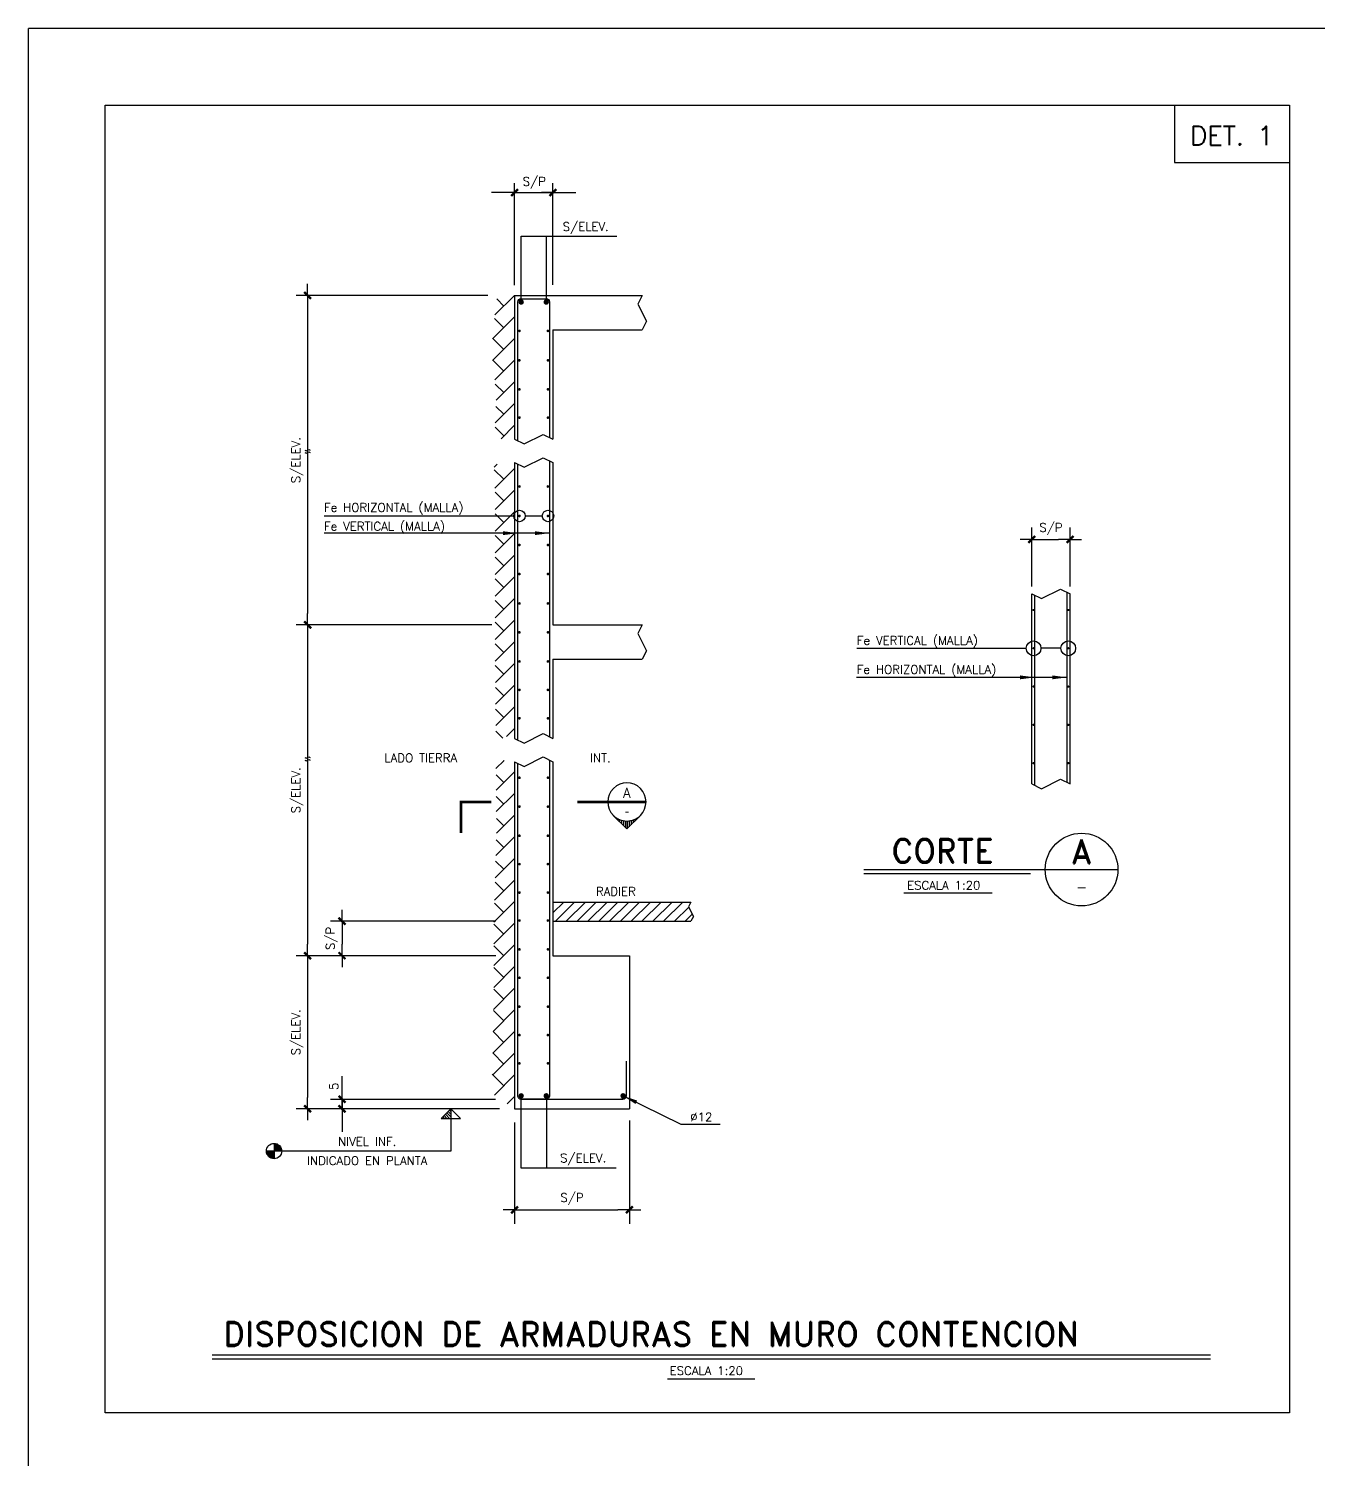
# Model space of a CAD drawing. Extents: x -5655 to 11739, y 66 to 16160.
# Drawn here: x -58 to 1626, y 2256 to 4123 of the extents above; entities that cross this region are included whole.
import ezdxf
from ezdxf.enums import TextEntityAlignment as Align

# ---------------------------------------------------------------- set-up
doc = ezdxf.new("R2010")
doc.units = 0
doc.header["$LTSCALE"] = 30
doc.header["$MEASUREMENT"] = 0
doc.layers.get('0').update_dxf_attribs({"linetype": 'CONTINUOUS'})
for name, color, linetype in [('RLA-CORTES', 5, 'CONTINUOUS'), ('RLA-FORMATO', 7, 'CONTINUOUS'), ('RLA-TEXTOS2', 6, 'CONTINUOUS')]:
    doc.layers.add(name, color=color, linetype=linetype)
doc.styles.add('ING', font='ROMANS.SHX', dxfattribs={"height": 11.25})
doc.styles.add('ROMAND', font='romand', dxfattribs={"height": 31.5})
doc.styles.add('ROMANS', font='romans.shx', dxfattribs={"height": 11.25})
doc.styles.add('SIETE50', font='ROMAND.SHX', dxfattribs={"height": 31.5})
doc.dimstyles.new('ING20', dxfattribs={"dimscale": 50, "dimtxt": 0.27, "dimasz": 0.3, "dimexe": 0.3, "dimexo": 1, "dimgap": 0.1, "dimtad": 1, "dimdec": 1, "dimlfac": 0.4, "dimzin": 12, "dimdsep": 46, "dimtxsty": 'ROMANS', "dimblk1": 'TICK1', "dimblk2": 'TICK1', "dimsah": 1, "dimcen": 0.09, "dimse1": 1, "dimse2": 1, "dimclrd": 2, "dimclre": 1, "dimclrt": 3, "dimadec": 0, "dimazin": 0, "dimtfac": 1, "dimtdec": 1, "dimtix": 1, "dimtmove": 2, "dimatfit": 3, "dimldrblk": 'TICK1', "dimfxl": 1, "dimtolj": 1, "dimtzin": 12, "dimarcsym": 0})
pattern_1 = [(45, (-2166.765, 1483.86), (2e-15, 28.28427), [60, -20]), (135, (-2152.623, 1498.003), (2e-15, 28.28427), [60, -20])]

# ---------------------------------------------------------------- blocks, each defined once
blk = doc.blocks.new('TICK1')
at = {"color": 2}
for points in [[(0, 0), (-1, 0)], [(0, 0), (1, 0)]]:
    blk.add_lwpolyline(points, dxfattribs=at)
at = {"color": 2, "const_width": 0.2}
blk.add_lwpolyline([(-0.3, -0.3), (0.3, 0.3)], dxfattribs=at)
blk = doc.blocks.new('*D35')
at = {"layer": 'RLA-CORTES', "color": 2, "lineweight": -2, "transparency": 16777216}
blk.add_line((306.4, 3759.6), (306.4, 3359.4), dxfattribs=at)
at = {"layer": 'RLA-CORTES', "color": 2, "lineweight": -2, "transparency": 16777216, "xscale": 15, "yscale": 15, "zscale": 15}
for p, rotation in [((306.4, 3774.6), 90), ((306.4, 3344.4), 270)]:
    blk.add_blockref('TICK1', p, dxfattribs=dict(at, rotation=rotation))
at = {"layer": 'RLA-CORTES', "color": 3, "transparency": 16777216, "insert": (292.9, 3559.5), "char_height": 11.25, "attachment_point": 5, "rotation": 90, "style": 'ROMANS'}
blk.add_mtext('\\A1;S/ELEV.', dxfattribs=at)
blk = doc.blocks.new('*X28')
at = {"color": 0}
for p, q in [((1462.7, -1097), (1477, -1082.8)), ((1462.7, -1082.9), (1462.8, -1082.8)), ((1466.1, -1107.8), (1491.1, -1082.8)), ((1480.2, -1107.8), (1505.2, -1082.8)), ((1494.4, -1107.8), (1519.4, -1082.8)), ((1508.5, -1107.8), (1533.5, -1082.8)), ((1522.7, -1107.8), (1547.7, -1082.8)), ((1536.8, -1107.8), (1561.8, -1082.8)), ((1551, -1107.8), (1576, -1082.8)), ((1565.1, -1107.8), (1590.1, -1082.8)), ((1579.2, -1107.8), (1604.2, -1082.8)), ((1593.4, -1107.8), (1618.4, -1082.8)), ((1607.5, -1107.8), (1632.5, -1082.8)), ((1621.7, -1107.8), (1640.2, -1089.3)), ((1635.8, -1107.8), (1644.9, -1098.7))]:
    blk.add_line(p, q, dxfattribs=at)
blk = doc.blocks.new('*D36')
at = {"layer": 'RLA-CORTES', "color": 2, "lineweight": -2, "transparency": 16777216}
blk.add_line((306.4, 3329.4), (306.4, 2927.3), dxfattribs=at)
at = {"layer": 'RLA-CORTES', "color": 2, "lineweight": -2, "transparency": 16777216, "xscale": 15, "yscale": 15, "zscale": 15}
for p, rotation in [((306.4, 3344.4), 90), ((306.4, 2912.3), 270)]:
    blk.add_blockref('TICK1', p, dxfattribs=dict(at, rotation=rotation))
at = {"layer": 'RLA-CORTES', "color": 3, "transparency": 16777216, "insert": (292.9, 3128.3), "char_height": 11.25, "attachment_point": 5, "rotation": 90, "style": 'ROMANS'}
blk.add_mtext('\\A1;S/ELEV.', dxfattribs=at)
blk = doc.blocks.new('*D37')
at = {"layer": 'RLA-CORTES', "color": 2, "lineweight": -2, "transparency": 16777216}
blk.add_line((591.8, 2580.4), (711.8, 2580.4), dxfattribs=at)
at = {"layer": 'RLA-CORTES', "color": 2, "lineweight": -2, "transparency": 16777216, "xscale": 15, "yscale": 15, "zscale": 15, "rotation": 180}
blk.add_blockref('TICK1', (576.8, 2580.4), dxfattribs=at)
at = {"layer": 'RLA-CORTES', "color": 2, "lineweight": -2, "transparency": 16777216, "xscale": 15, "yscale": 15, "zscale": 15}
blk.add_blockref('TICK1', (726.8, 2580.4), dxfattribs=at)
at = {"layer": 'RLA-CORTES', "color": 3, "transparency": 16777216, "insert": (651.8, 2594.5), "char_height": 11.25, "attachment_point": 5, "style": 'ROMANS'}
blk.add_mtext('\\A1;S/P', dxfattribs=at)
blk = doc.blocks.new('*D38')
at = {"layer": 'RLA-CORTES', "color": 2, "lineweight": -2, "transparency": 16777216}
blk.add_line((306.4, 2897.3), (306.4, 2727.3), dxfattribs=at)
at = {"layer": 'RLA-CORTES', "color": 2, "lineweight": -2, "transparency": 16777216, "xscale": 15, "yscale": 15, "zscale": 15}
for p, rotation in [((306.4, 2912.3), 90), ((306.4, 2712.3), 270)]:
    blk.add_blockref('TICK1', p, dxfattribs=dict(at, rotation=rotation))
at = {"layer": 'RLA-CORTES', "color": 3, "transparency": 16777216, "insert": (292.9, 2812.3), "char_height": 11.25, "attachment_point": 5, "rotation": 90, "style": 'ROMANS'}
blk.add_mtext('\\A1;S/ELEV.', dxfattribs=at)
blk = doc.blocks.new('*X29')
at = {"color": 0}
for p, q in [((-12.4, 12.4), (-12.2, 12.5)), ((-10.6, 10.6), (-8.7, 12.5)), ((-8.8, 8.8), (-5.2, 12.5)), ((-7.1, 7.1), (-1.6, 12.5)), ((-5.3, 5.3), (0, 10.6)), ((-3.5, 3.5), (0, 7.1)), ((-1.8, 1.8), (0, 3.5))]:
    blk.add_line(p, q, dxfattribs=at)
blk = doc.blocks.new('FLECHA')
at = {"color": 2}
blk.add_lwpolyline([(0, 0, 0, 5, 0), (19.2, 0, 5, 5, 0)], format="xyseb", dxfattribs=at)
blk = doc.blocks.new('*D39')
at = {"layer": 'RLA-CORTES', "color": 2, "lineweight": -2, "transparency": 16777216}
for p, q in [((561.8, 3908.9), (546.8, 3908.9)), ((576.8, 3908.9), (626.8, 3908.9)), ((641.8, 3908.9), (656.8, 3908.9))]:
    blk.add_line(p, q, dxfattribs=at)
at = {"layer": 'RLA-CORTES', "color": 2, "lineweight": -2, "transparency": 16777216, "xscale": 15, "yscale": 15, "zscale": 15}
blk.add_blockref('TICK1', (576.8, 3908.9), dxfattribs=at)
at = {"layer": 'RLA-CORTES', "color": 2, "lineweight": -2, "transparency": 16777216, "xscale": 15, "yscale": 15, "zscale": 15, "rotation": 180}
blk.add_blockref('TICK1', (626.8, 3908.9), dxfattribs=at)
at = {"layer": 'RLA-CORTES', "color": 3, "transparency": 16777216, "insert": (602.5, 3921.6), "char_height": 11.25, "attachment_point": 5, "style": 'ROMANS'}
blk.add_mtext('\\A1;S/P', dxfattribs=at)
blk = doc.blocks.new('*X25')
at = {"color": 0}
for p, q in [((2577.5, 1326.9), (2577.5, 1327.9)), ((2580, 1328.2), (2580, 1330.4)), ((2582.5, 1329.2), (2582.5, 1332.9)), ((2585, 1329.9), (2585, 1335.4)), ((2587.5, 1330.3), (2587.5, 1337.9)), ((2590, 1330.5), (2590, 1340.4)), ((2592.5, 1330.4), (2592.5, 1338.9)), ((2595, 1330.1), (2595, 1336.4)), ((2597.5, 1329.5), (2597.5, 1333.9)), ((2600, 1328.6), (2600, 1331.4)), ((2602.5, 1327.4), (2602.5, 1328.9)), ((2605, 1325.9), (2605, 1326.4)), ((2575, 1325.1), (2575, 1325.4)), ((2607.5, 1323.8), (2607.5, 1323.9))]:
    blk.add_line(p, q, dxfattribs=at)
blk = doc.blocks.new('corte8')
at = {"color": 2, "linetype": 'Continuous'}
for p, q in [((0, -35.4), (-17.7, -17.7)), ((17.7, -17.7), (0, -35.4))]:
    blk.add_line(p, q, dxfattribs=at)
at = {"color": 2, "linetype": 'Continuous', "const_width": 3.5}
blk.add_lwpolyline([(25, 0), (-64.6, 0)], dxfattribs=at)
at = {"color": 1, "linetype": 'Continuous'}
blk.add_arc((0, 0), 25, 315, 225, dxfattribs=at)
at = {"color": 2, "linetype": 'Continuous'}
blk.add_arc((0, 0), 25, 225, 315, dxfattribs=at)
at = {"color": 2, "linetype": 'Continuous', "rotation": 180}
blk.add_blockref('*X25', (2590.5, 1305.5), dxfattribs=at)
at = {"color": 3, "linetype": 'Continuous', "style": 'ROMAND'}
blk.add_attdef('A', text='', height=13, dxfattribs=at).set_placement((0, 12), align=Align.MIDDLE)
at = {"color": 3, "linetype": 'Continuous'}
blk.add_attdef('-', text='', height=13, dxfattribs=at).set_placement((0, -12), align=Align.MIDDLE)
blk = doc.blocks.new('corte9')
at = {"color": 2, "const_width": 3.51}
blk.add_lwpolyline([(0, 39.5), (0, 0), (40.5, 0)], dxfattribs=at)
blk = doc.blocks.new('t-corte')
at = {"color": 6}
for p, q in [((-169.7, -4.9), (162.3, -4.9)), ((-169.7, -9.9), (48.3, -9.9))]:
    blk.add_line(p, q, dxfattribs=at)
at = {"color": 3}
blk.add_line((-117.3, -35.3), (-1.8, -35.3), dxfattribs=at)
blk.add_circle((114.8, -4.9), 47.5, dxfattribs=at)
at = {"color": 6, "style": 'SIETE50'}
blk.add_text('CORTE', height=31.5, dxfattribs=at).set_placement((-133.4, 3.7))
blk.add_attdef('A', text='', height=31.5, dxfattribs=at).set_placement((114.9, 18.7), align=Align.MIDDLE_CENTER)
at = {"color": 3, "style": 'ROMANS'}
blk.add_attdef('ESCALA', (-113, -31.1), '', height=11.2, dxfattribs=at)
blk.add_attdef('-', text='', height=13, dxfattribs=at).set_placement((115, -27.7), align=Align.MIDDLE)
blk = doc.blocks.new('*D40')
at = {"layer": 'RLA-CORTES', "color": 2, "lineweight": -2, "transparency": 16777216}
blk.add_line((1267.5, 3456), (1287.5, 3456), dxfattribs=at)
at = {"layer": 'RLA-CORTES', "color": 2, "lineweight": -2, "transparency": 16777216, "xscale": 15, "yscale": 15, "zscale": 15, "rotation": 180}
blk.add_blockref('TICK1', (1252.5, 3456), dxfattribs=at)
at = {"layer": 'RLA-CORTES', "color": 2, "lineweight": -2, "transparency": 16777216, "xscale": 15, "yscale": 15, "zscale": 15}
blk.add_blockref('TICK1', (1302.5, 3456), dxfattribs=at)
at = {"layer": 'RLA-CORTES', "color": 3, "transparency": 16777216, "insert": (1277.5, 3469.6), "char_height": 11.25, "attachment_point": 5, "style": 'ROMANS'}
blk.add_mtext('\\A1;S/P', dxfattribs=at)
blk = doc.blocks.new('*D41')
at = {"layer": 'RLA-CORTES', "color": 2, "lineweight": -2, "transparency": 16777216}
for p, q in [((351.4, 2739.8), (351.4, 2754.8)), ((351.4, 2724.8), (351.4, 2712.3)), ((351.4, 2697.3), (351.4, 2682.3))]:
    blk.add_line(p, q, dxfattribs=at)
at = {"layer": 'RLA-CORTES', "color": 2, "lineweight": -2, "transparency": 16777216, "xscale": 15, "yscale": 15, "zscale": 15}
for p, rotation in [((351.4, 2724.8), 270), ((351.4, 2712.3), 90)]:
    blk.add_blockref('TICK1', p, dxfattribs=dict(at, rotation=rotation))
at = {"layer": 'RLA-CORTES', "color": 3, "transparency": 16777216, "insert": (340.8, 2741.7), "char_height": 11.25, "attachment_point": 5, "rotation": 90, "style": 'ROMANS'}
blk.add_mtext('\\A1;5', dxfattribs=at)
blk = doc.blocks.new('*D30')
at = {"layer": 'RLA-CORTES', "color": 2, "lineweight": -2, "transparency": 16777216}
blk.add_line((351.4, 2942.4), (351.4, 2927.3), dxfattribs=at)
at = {"layer": 'RLA-CORTES', "color": 2, "lineweight": -2, "transparency": 16777216, "xscale": 15, "yscale": 15, "zscale": 15}
for p, rotation in [((351.4, 2957.4), 90), ((351.4, 2912.3), 270)]:
    blk.add_blockref('TICK1', p, dxfattribs=dict(at, rotation=rotation))
at = {"layer": 'RLA-CORTES', "color": 3, "transparency": 16777216, "insert": (337.9, 2934.8), "char_height": 11.25, "attachment_point": 5, "rotation": 90, "style": 'ROMANS'}
blk.add_mtext('\\A1;S/P', dxfattribs=at)

msp = doc.modelspace()

# ---------------------------------------------------------------- hatches: boundary and pattern name
at = {"layer": 'RLA-CORTES'}
h = msp.add_hatch(dxfattribs=at)
h.set_pattern_fill('AR-HBONE', color=1, scale=5, style=0)
h.set_pattern_definition(pattern_1)
h.paths.add_polyline_path([(576.766, 3774.632), (553.945, 3774.632), (546.412, 3705.684), (553.108, 3645.453), (550.831, 3589.142), (555.237, 3586.162), (570.206, 3591.334), (576.766, 3586.898)])
h = msp.add_hatch(dxfattribs=at)
h.set_pattern_fill('AR-HBONE', color=1, scale=5, style=0)
h.set_pattern_definition(pattern_1)
h.paths.add_polyline_path([(576.766, 3556.459), (569.446, 3560.734), (553.821, 3554.153), (549.983, 3556.394), (551.434, 3515.79), (551.434, 3486.613), (576.766, 3486.613)])
h = msp.add_hatch(dxfattribs=at)
h.set_pattern_fill('AR-HBONE', color=1, scale=5, style=0)
h.set_pattern_definition(pattern_1)
h.paths.add_polyline_path([(576.766, 3486.613), (551.434, 3486.613), (551.434, 3464.136), (576.766, 3464.136)])
h = msp.add_hatch(dxfattribs=at)
h.set_pattern_fill('AR-HBONE', color=1, scale=5, style=0)
h.set_pattern_definition(pattern_1)
h.paths.add_polyline_path([(576.766, 3464.136), (561.804, 3464.136), (551.434, 3464.136), (551.434, 3303.802), (552.223, 3194.871), (554.654, 3193.51), (569.623, 3200.14), (576.766, 3196.142)])
h = msp.add_hatch(dxfattribs=at)
h.set_pattern_fill('AR-HBONE', color=1, scale=5, style=0)
h.set_pattern_definition(pattern_1)
h.paths.add_polyline_path([(576.766, 3165.702), (569.256, 3169.96), (553.431, 3163.055), (552.449, 3163.612), (553.127, 3070.056), (549.779, 2961.306), (549.779, 2875.978), (547.285, 2732.563), (576.766, 2712.25)])

# ---------------------------------------------------------------- linework, layer by layer
at = {"layer": 'RLA-CORTES', "color": 2}
for p, q in [((41.9, 4023.098), (1589, 4023.098)), ((41.9, 2315.225), (41.9, 4023.098)), ((1439, 4023.098), (1439, 3948.098)), ((1589, 4023.098), (1589, 2315.225)), ((1439, 3948.098), (1589, 3948.098)), ((743.422, 3774.632), (737.797, 3763.382)), ((737.797, 3763.382), (749.047, 3740.882)), ((749.047, 3740.882), (743.422, 3729.632)), ((576.766, 3586.898), (589.266, 3580.648)), ((589.266, 3580.648), (614.266, 3593.148)), ((614.266, 3593.148), (626.766, 3586.898)), ((302.93, 3572.584), (304.597, 3571.75)), ((302.93, 3569.326), (304.597, 3568.492)), ((304.597, 3571.75), (307.93, 3573.417)), ((304.597, 3568.492), (307.93, 3570.159)), ((307.93, 3573.417), (309.597, 3572.584)), ((307.93, 3570.159), (309.597, 3569.326)), ((576.766, 3556.459), (589.266, 3550.209)), ((589.266, 3550.209), (614.266, 3562.709)), ((614.266, 3562.709), (626.766, 3556.459)), ((1252.485, 3384.883), (1264.985, 3378.633)), ((1256.485, 3134.619), (1256.485, 3382.883)), ((1264.985, 3378.633), (1289.985, 3391.133)), ((1289.985, 3391.133), (1302.485, 3384.883)), ((1298.485, 3138.619), (1298.485, 3386.883)), ((743.422, 3344.408), (737.797, 3333.158)), ((737.797, 3333.158), (749.047, 3310.658)), ((749.047, 3310.658), (743.422, 3299.408)), ((576.766, 3196.142), (589.266, 3189.892)), ((589.266, 3189.892), (614.266, 3202.392)), ((614.266, 3202.392), (626.766, 3196.142)), ((302.93, 3171.059), (304.597, 3170.225)), ((302.93, 3167.801), (304.597, 3166.967)), ((304.597, 3170.225), (307.93, 3171.892)), ((304.597, 3166.967), (307.93, 3168.634)), ((307.93, 3171.892), (309.597, 3171.059)), ((307.93, 3168.634), (309.597, 3167.801)), ((576.766, 3165.702), (589.266, 3159.452)), ((589.266, 3159.452), (614.266, 3171.952)), ((614.266, 3171.952), (626.766, 3165.702)), ((1264.985, 3130.369), (1289.985, 3142.869)), ((1289.985, 3142.869), (1302.485, 3136.619)), ((1252.485, 3136.619), (1264.985, 3130.369)), ((807.206, 2982.382), (804.081, 2976.132)), ((804.081, 2976.132), (810.331, 2963.632)), ((810.331, 2963.632), (807.206, 2957.382)), ((585.266, 2724.763), (718.266, 2724.763)), ((1589, 2315.225), (41.9, 2315.225))]:
    msp.add_line(p, q, dxfattribs=at)
at = {"layer": 'RLA-CORTES', "color": 1}
for p, q in [((576.766, 3787.896), (576.766, 3921.221)), ((626.766, 3788.251), (626.766, 3921.221)), ((585.317, 3766.338), (585.317, 3852.087)), ((585.317, 3852.087), (710.299, 3852.087)), ((618.403, 3766.213), (618.403, 3852.087)), ((542.007, 3774.632), (291.437, 3774.632)), ((328.058, 3486.613), (575.728, 3486.613)), ((590.677, 3486.613), (612.946, 3486.613)), ((622.516, 3464.136), (327.994, 3464.136)), ((1252.485, 3394.34), (1252.485, 3471.62)), ((1302.485, 3394.34), (1302.485, 3471.62)), ((547.075, 3344.408), (291.437, 3344.408)), ((1024.108, 3313.795), (1245.173, 3313.795)), ((1290.485, 3313.795), (1264.485, 3313.795)), ((1298.485, 3275.805), (1023.471, 3275.805)), ((552.142, 2957.382), (336.437, 2957.382)), ((552.142, 2912.25), (291.437, 2912.25)), ((585.041, 2729.171), (585.041, 2635.324)), ((618.403, 2729.02), (618.403, 2635.324)), ((718.63, 2729.3), (794.082, 2692.377)), ((557.209, 2712.25), (291.437, 2712.25)), ((336.437, 2724.763), (551.82, 2724.763)), ((493.543, 2712.25), (493.543, 2657.183)), ((576.766, 2694.592), (576.766, 2562.197)), ((726.766, 2697.087), (726.766, 2562.197)), ((794.082, 2692.377), (845.231, 2692.377)), ((493.543, 2657.183), (252.553, 2657.183)), ((262.553, 2667.183), (262.553, 2647.183)), ((585.041, 2635.324), (709.329, 2635.324))]:
    msp.add_line(p, q, dxfattribs=at)
at = {"layer": 'RLA-CORTES'}
for p, q in [((576.766, 3774.632), (743.422, 3774.632)), ((576.766, 3774.632), (576.766, 3586.898)), ((626.766, 3729.632), (626.766, 3586.898)), ((626.766, 3729.632), (743.422, 3729.632)), ((576.766, 3556.459), (576.766, 3196.142)), ((626.766, 3556.459), (626.766, 3344.408)), ((1252.485, 3136.619), (1252.485, 3384.883)), ((1302.485, 3136.619), (1302.485, 3384.883)), ((626.766, 3344.408), (743.422, 3344.408)), ((626.766, 3299.408), (743.422, 3299.408)), ((626.766, 3299.408), (626.766, 3196.142)), ((576.766, 3165.702), (576.766, 2712.25)), ((626.766, 3165.702), (626.766, 2912.25)), ((626.766, 2912.25), (726.766, 2912.25)), ((726.766, 2912.25), (726.766, 2712.25)), ((576.766, 2712.25), (726.766, 2712.25))]:
    msp.add_line(p, q, dxfattribs=at)
at = {"layer": 'RLA-CORTES', "color": 3}
for p, q in [((626.766, 2982.382), (807.206, 2982.382)), ((626.766, 2957.382), (807.206, 2957.382)), ((493.543, 2712.25), (481.043, 2699.75)), ((506.043, 2699.75), (493.543, 2712.25)), ((481.043, 2699.75), (493.543, 2699.75)), ((493.543, 2699.75), (506.043, 2699.75))]:
    msp.add_line(p, q, dxfattribs=at)
at = {"layer": 'RLA-CORTES', "color": 2}
for points in [[(581.016, 3584.773), (581.016, 3766.132, -0.41421356), (585.266, 3770.382), (618.266, 3770.382, -0.41421356), (622.516, 3766.132), (622.516, 3589.023, -0.41421356)], [(581.016, 3194.017), (581.016, 3554.334, -0.4429131)], [(622.516, 3558.584), (622.516, 3198.267, -0.4429131)], [(622.516, 3167.827), (622.516, 2729.013, -0.41421356), (618.266, 2724.763), (585.266, 2724.763, -0.41421356), (581.016, 2729.013)], [(581.016, 2729.013), (581.016, 3163.577, -0.41660029)], [(722.516, 2774.763), (722.516, 2729.013, -0.41421356), (718.266, 2724.763), (715.731, 2724.763)]]:
    msp.add_lwpolyline(points, format="xyb", dxfattribs=at)
for points, const_width in [([(583.652, 3765.953, 1), (587.152, 3765.953, 1)], 3.5), ([(619.88, 3765.953, -1), (616.38, 3765.953, -1)], 3.5), ([(582.282, 3728.314, 1), (584.032, 3728.314, 1)], 1.75), ([(621.25, 3728.314, -1), (619.5, 3728.314, -1)], 1.75), ([(582.282, 3689.854, 1), (584.032, 3689.854, 1)], 1.75), ([(621.25, 3689.854, -1), (619.5, 3689.854, -1)], 1.75), ([(582.282, 3651.936, 1), (584.032, 3651.936, 1)], 1.75), ([(621.25, 3651.936, -1), (619.5, 3651.936, -1)], 1.75), ([(582.282, 3615.043, 1), (584.032, 3615.043, 1)], 1.75), ([(621.25, 3615.043, -1), (619.5, 3615.043, -1)], 1.75), ([(582.282, 3525.076, 1), (584.032, 3525.076, 1)], 1.75), ([(621.25, 3525.076, -1), (619.5, 3525.076, -1)], 1.75), ([(582.282, 3486.616, 1), (584.032, 3486.616, 1)], 1.75), ([(621.25, 3486.616, -1), (619.5, 3486.616, -1)], 1.75), ([(582.282, 3448.698, 1), (584.032, 3448.698, 1)], 1.75), ([(621.25, 3448.698, -1), (619.5, 3448.698, -1)], 1.75), ([(582.282, 3410.78, 1), (584.032, 3410.78, 1)], 1.75), ([(621.25, 3410.78, -1), (619.5, 3410.78, -1)], 1.75), ([(582.282, 3372.32, 1), (584.032, 3372.32, 1)], 1.75), ([(621.25, 3372.32, -1), (619.5, 3372.32, -1)], 1.75), ([(1254.829, 3363.045, 1), (1254.829, 3364.545, 1)], 1.5), ([(1300.141, 3363.045, -1), (1300.141, 3364.545, -1)], 1.5), ([(582.282, 3334.608, 1), (584.032, 3334.608, 1)], 1.75), ([(621.25, 3334.608, -1), (619.5, 3334.608, -1)], 1.75), ([(1254.829, 3313.045, 1), (1254.829, 3314.545, 1)], 1.5), ([(1300.141, 3313.045, -1), (1300.141, 3314.545, -1)], 1.5), ([(582.282, 3296.563, 1), (584.032, 3296.563, 1)], 1.75), ([(621.25, 3296.563, -1), (619.5, 3296.563, -1)], 1.75), ([(582.282, 3259.46, 1), (584.032, 3259.46, 1)], 1.75), ([(621.25, 3259.46, -1), (619.5, 3259.46, -1)], 1.75), ([(1254.829, 3263.045, 1), (1254.829, 3264.545, 1)], 1.5), ([(1300.141, 3263.045, -1), (1300.141, 3264.545, -1)], 1.5), ([(582.282, 3222.356, 1), (584.032, 3222.356, 1)], 1.75), ([(621.25, 3222.356, -1), (619.5, 3222.356, -1)], 1.75), ([(1254.829, 3213.045, 1), (1254.829, 3214.545, 1)], 1.5), ([(1300.141, 3213.045, -1), (1300.141, 3214.545, -1)], 1.5), ([(1254.829, 3163.045, 1), (1254.829, 3164.545, 1)], 1.5), ([(1300.141, 3163.045, -1), (1300.141, 3164.545, -1)], 1.5), ([(582.282, 3144.728, 1), (584.032, 3144.728, 1)], 1.75), ([(621.25, 3144.728, -1), (619.5, 3144.728, -1)], 1.75), ([(582.282, 3107.016, 1), (584.032, 3107.016, 1)], 1.75), ([(621.25, 3107.016, -1), (619.5, 3107.016, -1)], 1.75), ([(582.282, 3068.971, 1), (584.032, 3068.971, 1)], 1.75), ([(621.25, 3068.971, -1), (619.5, 3068.971, -1)], 1.75), ([(582.282, 3031.868, 1), (584.032, 3031.868, 1)], 1.75), ([(621.25, 3031.868, -1), (619.5, 3031.868, -1)], 1.75), ([(582.282, 2994.764, 1), (584.032, 2994.764, 1)], 1.75), ([(621.25, 2994.764, -1), (619.5, 2994.764, -1)], 1.75), ([(582.282, 2958.268, 1), (584.032, 2958.268, 1)], 1.75), ([(621.25, 2958.268, -1), (619.5, 2958.268, -1)], 1.75), ([(582.282, 2920.556, 1), (584.032, 2920.556, 1)], 1.75), ([(621.25, 2920.556, -1), (619.5, 2920.556, -1)], 1.75), ([(582.282, 2883.453, 1), (584.032, 2883.453, 1)], 1.75), ([(621.25, 2883.453, -1), (619.5, 2883.453, -1)], 1.75), ([(582.282, 2845.741, 1), (584.032, 2845.741, 1)], 1.75), ([(621.25, 2845.741, -1), (619.5, 2845.741, -1)], 1.75), ([(582.282, 2808.637, 1), (584.032, 2808.637, 1)], 1.75), ([(621.25, 2808.637, -1), (619.5, 2808.637, -1)], 1.75), ([(582.282, 2771.703, 1), (584.032, 2771.703, 1)], 1.75), ([(621.25, 2771.703, -1), (619.5, 2771.703, -1)], 1.75), ([(583.652, 2729.3, 1), (587.152, 2729.3, 1)], 3.5), ([(619.88, 2729.3, -1), (616.38, 2729.3, -1)], 3.5), ([(720.38, 2729.3, -1), (716.88, 2729.3, -1)], 3.5)]:
    msp.add_lwpolyline(points, format="xyb", close=True, dxfattribs=dict(at, const_width=const_width))
at = {"layer": 'RLA-CORTES', "color": 1, "const_width": 10}
for points in [[(262.553, 2652.183, -0.41421356), (257.553, 2657.183, -1)], [(262.553, 2662.183, -0.41421356), (267.553, 2657.183, -1)]]:
    msp.add_lwpolyline(points, format="xyb", dxfattribs=at)
at = {"layer": 'RLA-CORTES', "color": 1}
for centre, radius in [((583.202, 3486.616), 7.475), ((620.42, 3486.616), 7.475), ((1254.829, 3313.795), 9.656), ((1300.141, 3313.795), 9.656)]:
    msp.add_circle(centre, radius, dxfattribs=at)
at = {"layer": 'RLA-CORTES', "color": 3}
msp.add_circle((262.553, 2657.183), 10, dxfattribs=at)
at = {"layer": 'RLA-FORMATO', "color": 6, "linetype": 'Continuous'}
for p in [(-58.1, 68.098), (5686.9, 4123.098)]:
    msp.add_line(p, (-58.1, 4123.098), dxfattribs=at)
at = {"layer": 'RLA-TEXTOS2', "color": 6}
for p, q in [((181.741, 2390.906), (1485.925, 2390.906)), ((181.741, 2385.906), (1485.925, 2385.906))]:
    msp.add_line(p, q, dxfattribs=at)
at = {"layer": 'RLA-TEXTOS2', "color": 3}
msp.add_line((776.785, 2359.762), (890.881, 2359.762), dxfattribs=at)

# ---------------------------------------------------------------- block references
at = {"layer": 'RLA-CORTES', "color": 2, "xscale": -1}
for p in [(581.016, 3464.136), (622.516, 3464.136)]:
    msp.add_blockref('FLECHA', p, dxfattribs=at)
at = {"layer": 'RLA-CORTES', "color": 1}
for p, rotation in [((1256.485, 3275.805), 180), ((1298.485, 3275.805), 180), ((718.63, 2729.3), 333.925116941525)]:
    msp.add_blockref('FLECHA', p, dxfattribs=dict(at, rotation=rotation))
at = {"layer": 'RLA-CORTES'}
msp.add_blockref('corte8', (723.506, 3113.174), dxfattribs=at).add_auto_attribs({'-': '-', 'A': 'A'})
at = {"layer": 'RLA-CORTES', "rotation": 270}
msp.add_blockref('corte9', (506.943, 3113.187), dxfattribs=at)
at = {"layer": 'RLA-CORTES', "color": 1}
msp.add_blockref('t-corte', (1202.683, 3029.745), dxfattribs=at).add_auto_attribs({'ESCALA': 'ESCALA 1:20', 'A': 'A', '-': '-'})
msp.add_blockref('*X28', (-835.946, 4065.149), dxfattribs=at)
at = {"layer": 'RLA-CORTES', "color": 3, "xscale": -1, "rotation": 180}
msp.add_blockref('*X29', (493.543, 2712.25), dxfattribs=at)

# ---------------------------------------------------------------- texts
at = {"layer": 'RLA-CORTES', "color": 5, "style": 'ROMANS'}
msp.add_text('DET. 1', height=25, dxfattribs=at).set_placement((1513.707, 3970.856), align=Align.CENTER)
at = {"layer": 'RLA-CORTES', "color": 9, "style": 'ING'}
for s, p in [('S/ELEV.', (639.672, 3858.854)), ('Fe HORIZONTAL (MALLA)', (327.792, 3492.086)), ('Fe VERTICAL (MALLA)', (327.792, 3467.476)), ('Fe VERTICAL (MALLA)', (1023.925, 3318.41)), ('Fe HORIZONTAL (MALLA)', (1023.838, 3280.426)), ('LADO TIERRA', (406.736, 3165.009)), ('INT.', (675.354, 3165.009)), ('S/ELEV.', (636.264, 2642.435))]:
    msp.add_text(s, height=11.25, dxfattribs=at).set_placement(p)
for s, p in [('RADIER ', (713.003, 2996.281)), ('%%C12', (820.731, 2701.639)), ('NIVEL INF.', (384.245, 2669.639)), ('INDICADO EN PLANTA', (384.245, 2644.621))]:
    msp.add_text(s, height=11.25, dxfattribs=at).set_placement(p, align=Align.MIDDLE)
at = {"layer": 'RLA-TEXTOS2', "color": 6, "style": 'SIETE50'}
msp.add_text('DISPOSICION DE ARMADURAS EN MURO CONTENCION', height=31.5, dxfattribs=at).set_placement((196.232, 2402.539))
at = {"layer": 'RLA-TEXTOS2', "color": 3, "style": 'ROMANS'}
msp.add_text('ESCALA 1:20', height=11.25, dxfattribs=at).set_placement((779.385, 2364.714))

# ---------------------------------------------------------------- dimensions: what is measured, and where the dimension line sits
at = {"layer": 'RLA-CORTES', "color": 2}
for base, p1, p2, picture, middle in [((626.766, 3908.901), (576.766, 3887.937), (626.766, 3887.937), '*D39', (602.499, 3921.591)), ((726.766, 2580.44), (576.766, 2694.592), (726.766, 2697.087), '*D37', (651.766, 2594.47))]:
    dim = msp.add_linear_dim(base=base, p1=p1, p2=p2, text='S/P', dimstyle='ING20', dxfattribs=at)
    dim.commit()
    dim.dimension.update_dxf_attribs({"geometry": picture, "text_midpoint": middle, "dimtype": 160})
at = {"layer": 'RLA-CORTES'}
dim = msp.add_linear_dim(base=(306.437, 3344.408), p1=(388.431, 3774.632), p2=(388.431, 3344.408), angle=90, text='S/ELEV.', dimstyle='ING20', dxfattribs=at)
dim.commit()
dim.dimension.update_dxf_attribs({"geometry": '*D35', "text_midpoint": (292.866, 3559.52)})
at = {"layer": 'RLA-CORTES', "color": 2}
for base, p1, p2, angle, text, picture, middle in [((1302.485, 3456.032), (1252.485, 3456.773), (1302.485, 3461.221), 180, 'S/P', '*D40', (1277.485, 3469.603)), ((306.437, 2912.25), (388.431, 3344.408), (306.437, 2912.25), 90, 'S/ELEV.', '*D36', (292.866, 3128.329)), ((351.437, 2912.25), (351.437, 2957.382), (351.437, 2912.25), 90, 'S/P', '*D30', (337.866, 2934.816)), ((306.437, 2712.25), (306.437, 2912.25), (306.437, 2712.25), 90, 'S/ELEV.', '*D38', (292.866, 2812.25))]:
    dim = msp.add_linear_dim(base=base, p1=p1, p2=p2, angle=angle, text=text, dimstyle='ING20', dxfattribs=at)
    dim.commit()
    dim.dimension.update_dxf_attribs({"geometry": picture, "text_midpoint": middle})
at = {"layer": 'RLA-CORTES'}
dim = msp.add_linear_dim(base=(351.437, 2712.25), p1=(351.437, 2724.763), p2=(351.437, 2712.25), angle=90, text='5', dimstyle='ING20', dxfattribs=at)
dim.commit()
dim.dimension.update_dxf_attribs({"geometry": '*D41', "text_midpoint": (340.812, 2741.74), "dimtype": 160})

doc.saveas('drawing.dxf')
